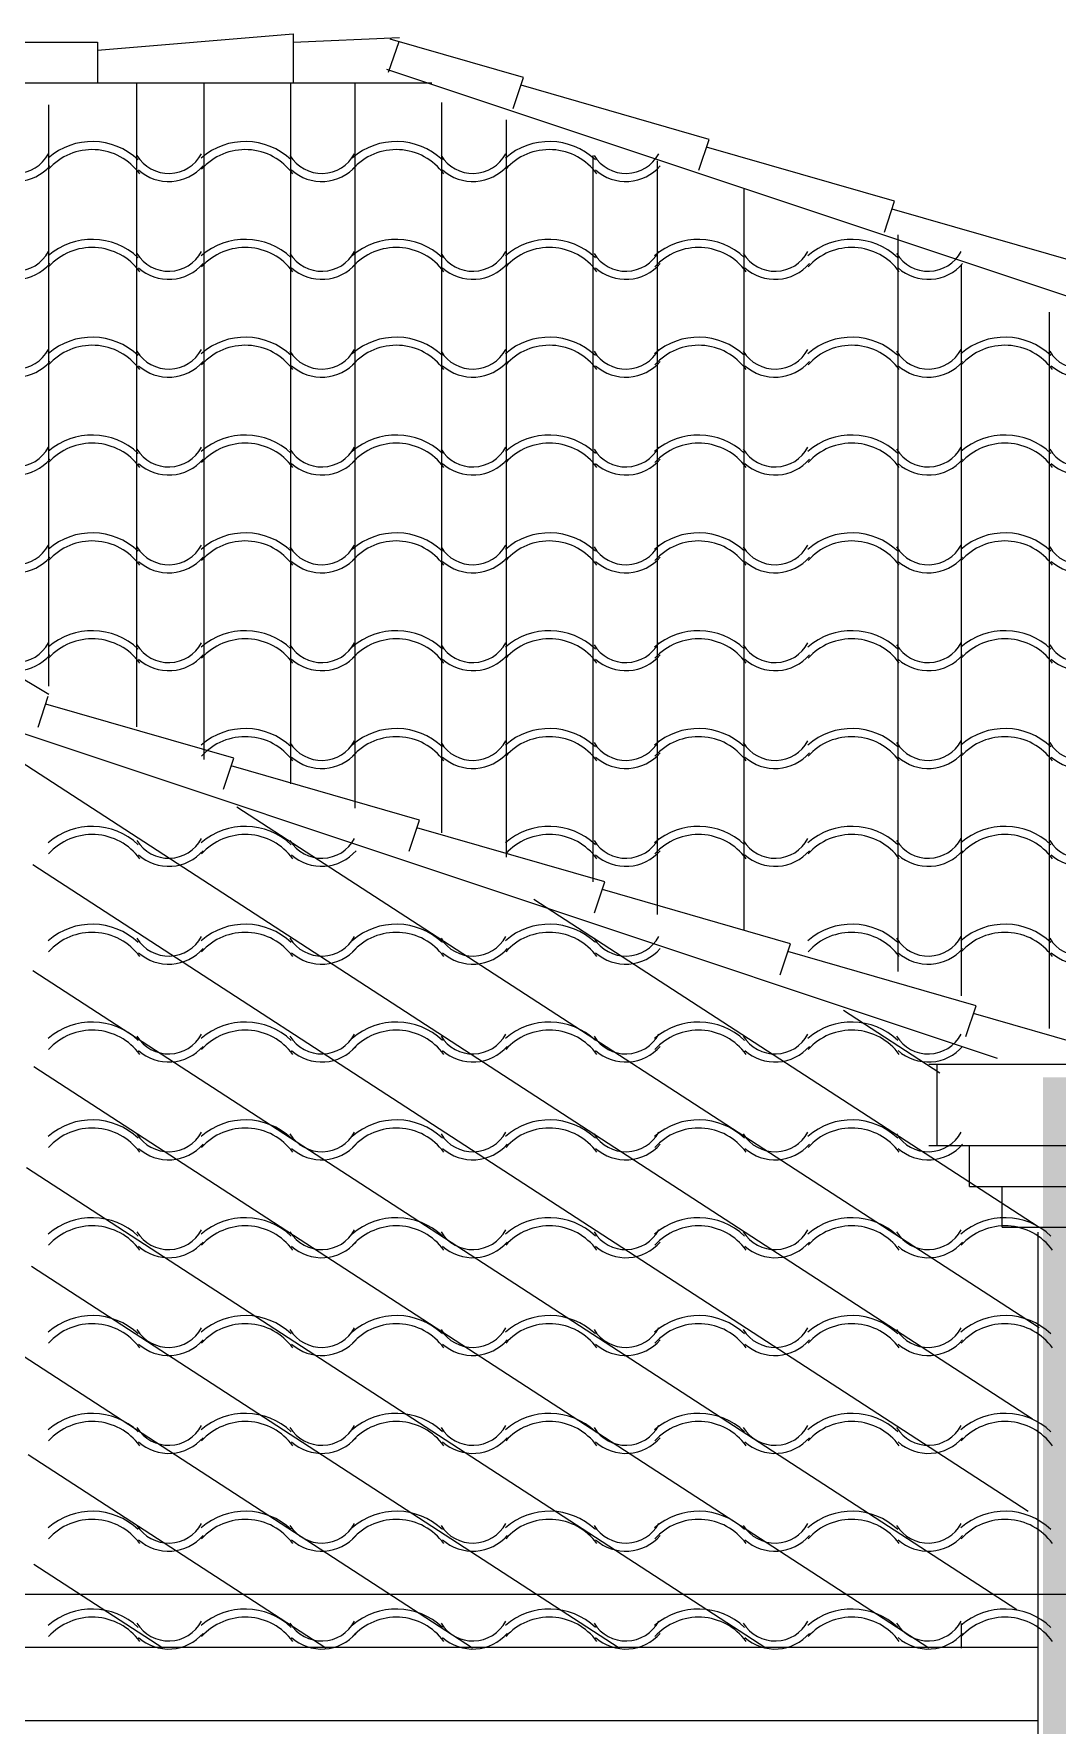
# Model space of a CAD drawing. Extents: x -92740 to -63661, y -15771 to -4391.
# Drawn here: x -84058 to -83991.1, y -13512.2 to -13401.7 of the extents above; entities that cross this region are included whole.
import ezdxf

# ---------------------------------------------------------------- set-up
doc = ezdxf.new("R2010")
doc.units = 0
doc.header["$MEASUREMENT"] = 0
for name, color, linetype in [('ELEVATIONS', 7, 'Continuous'), ('ROOFTILE', 7, 'Continuous'), ('STUCCO', 4, 'Continuous')]:
    doc.layers.add(name, color=color, linetype=linetype)

msp = doc.modelspace()

# ---------------------------------------------------------------- hatches: boundary and pattern name
at = {"layer": 'STUCCO', "linetype": 'Continuous', "ltscale": 12.78}
h = msp.add_hatch(dxfattribs=at)
h.set_pattern_fill('cement', color=9, scale=1.5625, style=0, pattern_type=2)
h.set_pattern_definition([(20, (0, 0), (-2.1376259, 5.8730789), [-6.09375015, 0.15625]), (55, (0, 0), (-5.11970028, 3.58485273), [-6.09375015, 0.15625]), (80, (0, 0), (-6.15504846, 1.0853011), [-6.09375015, 0.15625])])
h.paths.add_polyline_path([(-84074.03, -13517.79), (-84074.03, -13624.82), (-84002.68, -13589.88), (-83882.33, -13589.88), (-83882.33, -13577.43), (-83885.53, -13577.43), (-83885.53, -13575.3), (-83885.53, -13565.72), (-83812.57, -13565.72), (-83812.57, -13575.3), (-83814.17, -13575.3), (-83814.17, -13577.96), (-83816.3, -13577.96), (-83816.3, -13590.74), (-83725.78, -13590.74), (-83725.78, -13515.13), (-83906.29, -13515.13), (-83906.29, -13480.52), (-83906.29, -13469.87), (-83992.03, -13469.87), (-83992.03, -13515.13)], flags=0)

# ---------------------------------------------------------------- linework, layer by layer
at = {"layer": 'ELEVATIONS', "color": 1, "linetype": 'Continuous', "ltscale": 12.78}
for p, q in [((-84053.8, -13402.77), (-84041.02, -13401.71)), ((-84041.02, -13401.71), (-84041.02, -13404.9)), ((-84066.58, -13402.24), (-84053.8, -13402.24)), ((-84053.8, -13402.24), (-84053.8, -13404.9)), ((-84041.02, -13402.24), (-84034.08, -13401.95)), ((-84034.78, -13404.22), (-84034.1, -13402.2)), ((-84025.96, -13404.56), (-84034.68, -13402.05)), ((-83724.2, -13507.6), (-84034.9, -13404.04)), ((-84108.11, -13404.9), (-84031.96, -13404.9)), ((-84026.64, -13406.58), (-84025.96, -13404.56)), ((-84013.84, -13408.6), (-84026.13, -13405.06)), ((-84014.51, -13410.62), (-84013.84, -13408.6)), ((-84001.72, -13412.64), (-84014.01, -13409.11)), ((-84002.39, -13414.66), (-84001.72, -13412.64)), ((-83989.59, -13416.68), (-84001.88, -13413.15)), ((-84059.65, -13443.24), (-84056.99, -13444.84)), ((-84057.69, -13446.99), (-84057.02, -13444.97)), ((-84044.89, -13449.02), (-84057.19, -13445.48)), ((-83994.99, -13468.64), (-84058.73, -13447.39)), ((-84045.57, -13451.04), (-84044.89, -13449.02)), ((-84032.77, -13453.06), (-84045.06, -13449.52)), ((-84033.44, -13455.08), (-84032.77, -13453.06)), ((-84033.44, -13455.08), (-84032.77, -13453.06)), ((-84020.65, -13457.1), (-84032.94, -13453.56)), ((-84020.65, -13457.1), (-84032.94, -13453.56)), ((-84021.32, -13459.12), (-84020.65, -13457.1)), ((-84008.52, -13461.14), (-84020.81, -13457.6)), ((-84009.19, -13463.16), (-84008.52, -13461.14)), ((-83996.4, -13465.18), (-84008.69, -13461.64)), ((-83997.07, -13467.2), (-83996.4, -13465.18)), ((-83984.27, -13469.22), (-83996.57, -13465.69)), ((-83999.48, -13469), (-83901.5, -13469)), ((-83998.95, -13474.32), (-83998.95, -13469)), ((-83999.48, -13474.32), (-83901.5, -13474.32)), ((-83996.82, -13476.99), (-83996.82, -13474.32)), ((-83996.82, -13476.99), (-83902.03, -13476.99)), ((-83994.69, -13479.65), (-83994.69, -13476.99)), ((-83994.69, -13479.65), (-83903.1, -13479.65)), ((-83992.36, -13479.98), (-83992.36, -13589.88)), ((-83992.36, -13507.09), (-84415.9, -13507.09)), ((-83992.36, -13511.88), (-84413.77, -13511.88))]:
    msp.add_line(p, q, dxfattribs=at)
at = {"layer": 'ELEVATIONS', "color": 7, "linetype": 'Continuous', "ltscale": 12.78}
for p, q in [((-83992.71, -13492.18), (-84058.86, -13449.24)), ((-83992.28, -13486.23), (-84044.69, -13452.21)), ((-83992.99, -13498.22), (-84058.04, -13455.99)), ((-83992.33, -13479.63), (-84025.29, -13458.24)), ((-83993.73, -13504.65), (-84058.03, -13462.91)), ((-83998.76, -13469.58), (-84005.07, -13465.49)), ((-83999.48, -13507.14), (-84057.96, -13469.18)), ((-84010.13, -13507.14), (-84058.44, -13475.78)), ((-84019.72, -13507.14), (-84058.12, -13482.21)), ((-84029.3, -13507.14), (-84058.66, -13488.08)), ((-84038.89, -13507.14), (-84058.34, -13494.51)), ((-84049.54, -13507.14), (-84057.96, -13501.67))]:
    msp.add_line(p, q, dxfattribs=at)
at = {"layer": 'ELEVATIONS', "color": 2, "linetype": 'Continuous', "ltscale": 12.78}
msp.add_line((-84497.15, -13503.61), (-83735.36, -13503.61), dxfattribs=at)
at = {"layer": 'ROOFTILE', "color": 7, "linetype": 'Continuous', "ltscale": 12.78}
for p, q in [((-84051.24, -13446.97), (-84051.24, -13404.9)), ((-84046.83, -13449.1), (-84046.83, -13404.9)), ((-84041.17, -13450.7), (-84041.17, -13404.9)), ((-84036.96, -13452.29), (-84036.96, -13404.9)), ((-84031.3, -13453.89), (-84031.3, -13406.2)), ((-84056.99, -13444.31), (-84056.99, -13406.35)), ((-84027.08, -13455.49), (-84027.08, -13407.32)), ((-84021.42, -13457.09), (-84021.42, -13409.66)), ((-84017.21, -13459.22), (-84017.21, -13410)), ((-84011.54, -13460.28), (-84011.54, -13411.82)), ((-84001.48, -13462.94), (-84001.48, -13414.84)), ((-83997.35, -13464.54), (-83997.35, -13416.8)), ((-83991.6, -13466.67), (-83991.6, -13419.89)), ((-83997.35, -13507.14), (-83997.35, -13505.54))]:
    msp.add_line(p, q, dxfattribs=at)
for centre, radius, start, end in [((-84059.16, -13408.38), 2.44, 211.6504, 331.6052), ((-84054.15, -13413.11), 4.37, 46.5154, 131.1465), ((-84054.15, -13413.11), 3.84, 36.0644, 138.0128), ((-84049.15, -13408.38), 2.44, 211.6504, 331.6052), ((-84044.15, -13413.11), 4.37, 46.5154, 131.1465), ((-84044.15, -13413.11), 3.84, 36.0644, 138.0128), ((-84039.15, -13408.38), 2.44, 211.6504, 331.6052), ((-84034.28, -13413.11), 4.37, 46.5154, 131.1465), ((-84034.28, -13413.11), 3.84, 36.0644, 138.0128), ((-84029.28, -13408.38), 2.44, 211.6504, 331.6052), ((-84024.28, -13413.11), 4.37, 46.5154, 131.1465), ((-84024.28, -13413.11), 3.84, 36.0644, 138.0128), ((-84019.28, -13408.38), 2.44, 211.6504, 331.6052), ((-84059.16, -13408.38), 2.97, 228.3381, 319.0707), ((-84049.15, -13408.38), 2.97, 228.3381, 319.0707), ((-84039.15, -13408.38), 2.97, 228.3381, 319.0707), ((-84029.28, -13408.38), 2.97, 228.3381, 319.0707), ((-84019.28, -13408.38), 2.97, 228.3381, 319.0707), ((-84054.15, -13419.5), 4.37, 46.5154, 131.1465), ((-84044.15, -13419.5), 4.37, 46.5154, 131.1465), ((-84034.28, -13419.5), 4.37, 46.5154, 131.1465), ((-84024.28, -13419.5), 4.37, 46.5154, 131.1465), ((-84014.53, -13419.5), 4.37, 46.5154, 131.1465), ((-84004.52, -13419.5), 4.37, 46.5154, 131.1465), ((-84059.16, -13414.77), 2.44, 211.6504, 331.6052), ((-84054.15, -13419.5), 3.84, 36.0644, 138.0128), ((-84049.15, -13414.77), 2.44, 211.6504, 331.6052), ((-84044.15, -13419.5), 3.84, 36.0644, 138.0128), ((-84039.15, -13414.77), 2.44, 211.6504, 331.6052), ((-84034.28, -13419.5), 3.84, 36.0644, 138.0128), ((-84029.28, -13414.77), 2.44, 211.6504, 331.6052), ((-84024.28, -13419.5), 3.84, 36.0644, 138.0128), ((-84019.28, -13414.77), 2.44, 211.6504, 331.6052), ((-84014.53, -13419.5), 3.84, 36.0644, 138.0128), ((-84009.53, -13414.77), 2.44, 211.6504, 331.6052), ((-84004.52, -13419.5), 3.84, 36.0644, 138.0128), ((-83999.52, -13414.77), 2.44, 211.6504, 331.6052), ((-84059.16, -13414.77), 2.97, 228.3381, 319.0707), ((-84049.15, -13414.77), 2.97, 228.3381, 319.0707), ((-84039.15, -13414.77), 2.97, 228.3381, 319.0707), ((-84029.28, -13414.77), 2.97, 228.3381, 319.0707), ((-84019.28, -13414.77), 2.97, 228.3381, 319.0707), ((-84009.53, -13414.77), 2.97, 228.3381, 319.0707), ((-83999.52, -13414.77), 2.97, 228.3381, 319.0707), ((-84054.15, -13425.89), 4.37, 46.5154, 131.1465), ((-84044.15, -13425.89), 4.37, 46.5154, 131.1465), ((-84034.28, -13425.89), 4.37, 46.5154, 131.1465), ((-84024.28, -13425.89), 4.37, 46.5154, 131.1465), ((-84014.53, -13425.89), 4.37, 46.5154, 131.1465), ((-84004.52, -13425.89), 4.37, 46.5154, 131.1465), ((-83994.51, -13425.89), 4.37, 46.5154, 131.1465), ((-84059.16, -13421.16), 2.44, 211.6504, 331.6052), ((-84054.15, -13425.89), 3.84, 36.0644, 138.0128), ((-84049.15, -13421.16), 2.44, 211.6504, 331.6052), ((-84044.15, -13425.89), 3.84, 36.0644, 138.0128), ((-84039.15, -13421.16), 2.44, 211.6504, 331.6052), ((-84034.28, -13425.89), 3.84, 36.0644, 138.0128), ((-84029.28, -13421.16), 2.44, 211.6504, 331.6052), ((-84024.28, -13425.89), 3.84, 36.0644, 138.0128), ((-84019.28, -13421.16), 2.44, 211.6504, 331.6052), ((-84014.53, -13425.89), 3.84, 36.0644, 138.0128), ((-84009.53, -13421.16), 2.44, 211.6504, 331.6052), ((-84004.52, -13425.89), 3.84, 36.0644, 138.0128), ((-83999.52, -13421.16), 2.44, 211.6504, 331.6052), ((-83994.51, -13425.89), 3.84, 36.0644, 138.0128), ((-83989.51, -13421.16), 2.44, 211.6504, 331.6052), ((-84059.16, -13421.16), 2.97, 228.3381, 319.0707), ((-84049.15, -13421.16), 2.97, 228.3381, 319.0707), ((-84039.15, -13421.16), 2.97, 228.3381, 319.0707), ((-84029.28, -13421.16), 2.97, 228.3381, 319.0707), ((-84019.28, -13421.16), 2.97, 228.3381, 319.0707), ((-84009.53, -13421.16), 2.97, 228.3381, 319.0707), ((-83999.52, -13421.16), 2.97, 228.3381, 319.0707), ((-83989.51, -13421.16), 2.97, 228.3381, 319.0707), ((-84054.15, -13432.28), 4.37, 46.5154, 131.1465), ((-84044.15, -13432.28), 4.37, 46.5154, 131.1465), ((-84034.28, -13432.28), 4.37, 46.5154, 131.1465), ((-84024.28, -13432.28), 4.37, 46.5154, 131.1465), ((-84014.53, -13432.28), 4.37, 46.5154, 131.1465), ((-84004.52, -13432.28), 4.37, 46.5154, 131.1465), ((-83994.51, -13432.28), 4.37, 46.5154, 131.1465), ((-84059.16, -13427.55), 2.44, 211.6504, 331.6052), ((-84054.15, -13432.28), 3.84, 36.0644, 138.0128), ((-84049.15, -13427.55), 2.44, 211.6504, 331.6052), ((-84044.15, -13432.28), 3.84, 36.0644, 138.0128), ((-84039.15, -13427.55), 2.44, 211.6504, 331.6052), ((-84034.28, -13432.28), 3.84, 36.0644, 138.0128), ((-84029.28, -13427.55), 2.44, 211.6504, 331.6052), ((-84024.28, -13432.28), 3.84, 36.0644, 138.0128), ((-84019.28, -13427.55), 2.44, 211.6504, 331.6052), ((-84014.53, -13432.28), 3.84, 36.0644, 138.0128), ((-84009.53, -13427.55), 2.44, 211.6504, 331.6052), ((-84004.52, -13432.28), 3.84, 36.0644, 138.0128), ((-83999.52, -13427.55), 2.44, 211.6504, 331.6052), ((-83994.51, -13432.28), 3.84, 36.0644, 138.0128), ((-83989.51, -13427.55), 2.44, 211.6504, 331.6052), ((-84059.16, -13427.55), 2.97, 228.3381, 319.0707), ((-84049.15, -13427.55), 2.97, 228.3381, 319.0707), ((-84039.15, -13427.55), 2.97, 228.3381, 319.0707), ((-84029.28, -13427.55), 2.97, 228.3381, 319.0707), ((-84019.28, -13427.55), 2.97, 228.3381, 319.0707), ((-84009.53, -13427.55), 2.97, 228.3381, 319.0707), ((-83999.52, -13427.55), 2.97, 228.3381, 319.0707), ((-83989.51, -13427.55), 2.97, 228.3381, 319.0707), ((-84054.15, -13438.67), 4.37, 46.5154, 131.1465), ((-84054.15, -13438.67), 3.84, 36.0644, 138.0128), ((-84044.15, -13438.67), 4.37, 46.5154, 131.1465), ((-84044.15, -13438.67), 3.84, 36.0644, 138.0128), ((-84034.28, -13438.67), 4.37, 46.5154, 131.1465), ((-84034.28, -13438.67), 3.84, 36.0644, 138.0128), ((-84024.28, -13438.67), 4.37, 46.5154, 131.1465), ((-84024.28, -13438.67), 3.84, 36.0644, 138.0128), ((-84014.53, -13438.67), 4.37, 46.5154, 131.1465), ((-84014.53, -13438.67), 3.84, 36.0644, 138.0128), ((-84004.52, -13438.67), 4.37, 46.5154, 131.1465), ((-84004.52, -13438.67), 3.84, 36.0644, 138.0128), ((-83994.51, -13438.67), 4.37, 46.5154, 131.1465), ((-83994.51, -13438.67), 3.84, 36.0644, 138.0128), ((-84059.16, -13433.94), 2.44, 211.6504, 331.6052), ((-84059.16, -13433.94), 2.97, 228.3381, 319.0707), ((-84049.15, -13433.94), 2.44, 211.6504, 331.6052), ((-84049.15, -13433.94), 2.97, 228.3381, 319.0707), ((-84039.15, -13433.94), 2.44, 211.6504, 331.6052), ((-84039.15, -13433.94), 2.97, 228.3381, 319.0707), ((-84029.28, -13433.94), 2.44, 211.6504, 331.6052), ((-84029.28, -13433.94), 2.97, 228.3381, 319.0707), ((-84019.28, -13433.94), 2.44, 211.6504, 331.6052), ((-84019.28, -13433.94), 2.97, 228.3381, 319.0707), ((-84009.53, -13433.94), 2.44, 211.6504, 331.6052), ((-84009.53, -13433.94), 2.97, 228.3381, 319.0707), ((-83999.52, -13433.94), 2.44, 211.6504, 331.6052), ((-83999.52, -13433.94), 2.97, 228.3381, 319.0707), ((-83989.51, -13433.94), 2.44, 211.6504, 331.6052), ((-83989.51, -13433.94), 2.97, 228.3381, 319.0707), ((-84059.16, -13440.33), 2.44, 211.6504, 331.6052), ((-84054.15, -13445.06), 4.37, 46.5154, 131.1465), ((-84054.15, -13445.06), 3.84, 36.0644, 138.0128), ((-84049.15, -13440.33), 2.44, 211.6504, 331.6052), ((-84044.15, -13445.06), 4.37, 46.5154, 131.1465), ((-84044.15, -13445.06), 3.84, 36.0644, 138.0128), ((-84039.15, -13440.33), 2.44, 211.6504, 331.6052), ((-84034.28, -13445.06), 4.37, 46.5154, 131.1465), ((-84034.28, -13445.06), 3.84, 36.0644, 138.0128), ((-84029.28, -13440.33), 2.44, 211.6504, 331.6052), ((-84024.28, -13445.06), 4.37, 46.5154, 131.1465), ((-84024.28, -13445.06), 3.84, 36.0644, 138.0128), ((-84019.28, -13440.33), 2.44, 211.6504, 331.6052), ((-84014.53, -13445.06), 4.37, 46.5154, 131.1465), ((-84014.53, -13445.06), 3.84, 36.0644, 138.0128), ((-84009.53, -13440.33), 2.44, 211.6504, 331.6052), ((-84004.52, -13445.06), 4.37, 46.5154, 131.1465), ((-84004.52, -13445.06), 3.84, 36.0644, 138.0128), ((-83999.52, -13440.33), 2.44, 211.6504, 331.6052), ((-83994.51, -13445.06), 4.37, 46.5154, 131.1465), ((-83994.51, -13445.06), 3.84, 36.0644, 138.0128), ((-83989.51, -13440.33), 2.44, 211.6504, 331.6052), ((-84059.16, -13440.33), 2.97, 228.3381, 319.0707), ((-84049.15, -13440.33), 2.97, 228.3381, 319.0707), ((-84039.15, -13440.33), 2.97, 228.3381, 319.0707), ((-84029.28, -13440.33), 2.97, 228.3381, 319.0707), ((-84019.28, -13440.33), 2.97, 228.3381, 319.0707), ((-84009.53, -13440.33), 2.97, 228.3381, 319.0707), ((-83999.52, -13440.33), 2.97, 228.3381, 319.0707), ((-83989.51, -13440.33), 2.97, 228.3381, 319.0707), ((-84044.15, -13451.45), 4.37, 46.5154, 131.1465), ((-84034.28, -13451.45), 4.37, 46.5154, 131.1465), ((-84024.28, -13451.45), 4.37, 46.5154, 131.1465), ((-84014.53, -13451.45), 4.37, 46.5154, 131.1465), ((-84004.52, -13451.45), 4.37, 46.5154, 131.1465), ((-83994.51, -13451.45), 4.37, 46.5154, 131.1465), ((-84044.15, -13451.45), 3.84, 36.0644, 138.0128), ((-84039.15, -13446.72), 2.44, 211.6504, 331.6052), ((-84034.28, -13451.45), 3.84, 36.0644, 138.0128), ((-84029.28, -13446.72), 2.44, 211.6504, 331.6052), ((-84024.28, -13451.45), 3.84, 36.0644, 138.0128), ((-84019.28, -13446.72), 2.44, 211.6504, 331.6052), ((-84014.53, -13451.45), 3.84, 36.0644, 138.0128), ((-84009.53, -13446.72), 2.44, 211.6504, 331.6052), ((-84004.52, -13451.45), 3.84, 36.0644, 138.0128), ((-83999.52, -13446.72), 2.44, 211.6504, 331.6052), ((-83994.51, -13451.45), 3.84, 36.0644, 138.0128), ((-83989.51, -13446.72), 2.44, 211.6504, 331.6052), ((-84039.15, -13446.72), 2.97, 228.3381, 319.0707), ((-84029.28, -13446.72), 2.97, 228.3381, 319.0707), ((-84019.28, -13446.72), 2.97, 228.3381, 319.0707), ((-84009.53, -13446.72), 2.97, 228.3381, 319.0707), ((-83999.52, -13446.72), 2.97, 228.3381, 319.0707), ((-83989.51, -13446.72), 2.97, 228.3381, 319.0707), ((-84054.15, -13457.84), 4.37, 46.5154, 131.1465), ((-84044.15, -13457.84), 4.37, 46.5154, 131.1465), ((-84024.28, -13457.84), 4.37, 46.5154, 131.1465), ((-84014.53, -13457.84), 4.37, 46.5154, 131.1465), ((-84004.52, -13457.84), 4.37, 46.5154, 131.1465), ((-83994.51, -13457.84), 4.37, 46.5154, 131.1465), ((-84054.15, -13457.84), 3.84, 36.0644, 138.0128), ((-84049.15, -13453.11), 2.44, 211.6504, 331.6052), ((-84044.15, -13457.84), 3.84, 36.0644, 138.0128), ((-84039.15, -13453.11), 2.44, 211.6504, 331.6052), ((-84024.28, -13457.84), 3.84, 36.0644, 138.0128), ((-84019.28, -13453.11), 2.44, 211.6504, 331.6052), ((-84014.53, -13457.84), 3.84, 36.0644, 138.0128), ((-84009.53, -13453.11), 2.44, 211.6504, 331.6052), ((-84004.52, -13457.84), 3.84, 36.0644, 138.0128), ((-83999.52, -13453.11), 2.44, 211.6504, 331.6052), ((-83994.51, -13457.84), 3.84, 36.0644, 138.0128), ((-83989.51, -13453.11), 2.44, 211.6504, 331.6052), ((-84049.15, -13453.11), 2.97, 228.3381, 319.0707), ((-84039.15, -13453.11), 2.97, 228.3381, 319.0707), ((-84019.28, -13453.11), 2.97, 228.3381, 319.0707), ((-84009.53, -13453.11), 2.97, 228.3381, 319.0707), ((-83999.52, -13453.11), 2.97, 228.3381, 319.0707), ((-83989.51, -13453.11), 2.97, 228.3381, 319.0707), ((-84054.15, -13464.23), 4.37, 46.5154, 131.1465), ((-84054.15, -13464.23), 3.84, 36.0644, 138.0128), ((-84044.15, -13464.23), 4.37, 46.5154, 131.1465), ((-84044.15, -13464.23), 3.84, 36.0644, 138.0128), ((-84034.28, -13464.23), 4.37, 46.5154, 131.1465), ((-84034.28, -13464.23), 3.84, 36.0644, 138.0128), ((-84024.28, -13464.23), 4.37, 46.5154, 131.1465), ((-84024.28, -13464.23), 3.84, 36.0644, 138.0128), ((-84004.52, -13464.23), 4.37, 46.5154, 131.1465), ((-84004.52, -13464.23), 3.84, 36.0644, 138.0128), ((-83994.51, -13464.23), 4.37, 46.5154, 131.1465), ((-83994.51, -13464.23), 3.84, 36.0644, 138.0128), ((-84049.15, -13459.5), 2.44, 211.6504, 331.6052), ((-84049.15, -13459.5), 2.97, 228.3381, 319.0707), ((-84039.15, -13459.5), 2.44, 211.6504, 331.6052), ((-84039.15, -13459.5), 2.97, 228.3381, 319.0707), ((-84029.28, -13459.5), 2.44, 211.6504, 331.6052), ((-84029.28, -13459.5), 2.97, 228.3381, 319.0707), ((-84019.28, -13459.5), 2.44, 211.6504, 331.6052), ((-84019.28, -13459.5), 2.97, 228.3381, 319.0707), ((-83999.52, -13459.5), 2.44, 211.6504, 331.6052), ((-83999.52, -13459.5), 2.97, 228.3381, 319.0707), ((-83989.51, -13459.5), 2.44, 211.6504, 331.6052), ((-83989.51, -13459.5), 2.97, 228.3381, 319.0707), ((-84054.15, -13470.62), 4.37, 46.5154, 131.1465), ((-84054.15, -13470.62), 3.84, 36.0644, 138.0128), ((-84049.15, -13465.89), 2.44, 211.6504, 331.6052), ((-84044.15, -13470.62), 4.37, 46.5154, 131.1465), ((-84044.15, -13470.62), 3.84, 36.0644, 138.0128), ((-84039.15, -13465.89), 2.44, 211.6504, 331.6052), ((-84034.28, -13470.62), 4.37, 46.5154, 131.1465), ((-84034.28, -13470.62), 3.84, 36.0644, 138.0128), ((-84029.28, -13465.89), 2.44, 211.6504, 331.6052), ((-84024.28, -13470.62), 4.37, 46.5154, 131.1465), ((-84024.28, -13470.62), 3.84, 36.0644, 138.0128), ((-84019.28, -13465.89), 2.44, 211.6504, 331.6052), ((-84014.53, -13470.62), 4.37, 46.5154, 131.1465), ((-84014.53, -13470.62), 3.84, 36.0644, 138.0128), ((-84009.53, -13465.89), 2.44, 211.6504, 331.6052), ((-84004.52, -13470.62), 4.37, 46.5154, 131.1465), ((-84004.52, -13470.62), 3.84, 36.0644, 138.0128), ((-83999.52, -13465.89), 2.44, 211.6504, 331.6052), ((-84049.15, -13465.89), 2.97, 228.3381, 319.0707), ((-84039.15, -13465.89), 2.97, 228.3381, 319.0707), ((-84029.28, -13465.89), 2.97, 228.3381, 319.0707), ((-84019.28, -13465.89), 2.97, 228.3381, 319.0707), ((-84009.53, -13465.89), 2.97, 228.3381, 319.0707), ((-83999.52, -13465.89), 2.97, 228.3381, 319.0707), ((-84054.15, -13477.01), 4.37, 46.5154, 131.1465), ((-84054.15, -13477.01), 3.84, 36.0644, 138.0128), ((-84049.15, -13472.28), 2.44, 211.6504, 331.6052), ((-84044.15, -13477.01), 4.37, 46.5154, 131.1465), ((-84044.15, -13477.01), 3.84, 36.0644, 138.0128), ((-84039.15, -13472.28), 2.44, 211.6504, 331.6052), ((-84034.28, -13477.01), 4.37, 46.5154, 131.1465), ((-84034.28, -13477.01), 3.84, 36.0644, 138.0128), ((-84029.28, -13472.28), 2.44, 211.6504, 331.6052), ((-84024.28, -13477.01), 4.37, 46.5154, 131.1465), ((-84024.28, -13477.01), 3.84, 36.0644, 138.0128), ((-84019.28, -13472.28), 2.44, 211.6504, 331.6052), ((-84014.53, -13477.01), 4.37, 46.5154, 131.1465), ((-84014.53, -13477.01), 3.84, 36.0644, 138.0128), ((-84009.53, -13472.28), 2.44, 211.6504, 331.6052), ((-84004.52, -13477.01), 4.37, 46.5154, 131.1465), ((-84004.52, -13477.01), 3.84, 36.0644, 138.0128), ((-83999.52, -13472.28), 2.44, 211.6504, 331.6052), ((-84049.15, -13472.28), 2.97, 228.3381, 319.0707), ((-84039.15, -13472.28), 2.97, 228.3381, 319.0707), ((-84029.28, -13472.28), 2.97, 228.3381, 319.0707), ((-84019.28, -13472.28), 2.97, 228.3381, 319.0707), ((-84009.53, -13472.28), 2.97, 228.3381, 319.0707), ((-83999.52, -13472.28), 2.97, 228.3381, 319.0707), ((-84054.15, -13483.4), 4.37, 46.5154, 131.1465), ((-84044.15, -13483.4), 4.37, 46.5154, 131.1465), ((-84034.28, -13483.4), 4.37, 46.5154, 131.1465), ((-84024.28, -13483.4), 4.37, 46.5154, 131.1465), ((-84014.53, -13483.4), 4.37, 46.5154, 131.1465), ((-84004.52, -13483.4), 4.37, 46.5154, 131.1465), ((-83994.51, -13483.4), 4.37, 46.5154, 131.1465), ((-84054.15, -13483.4), 3.84, 36.0644, 138.0128), ((-84049.15, -13478.67), 2.44, 211.6504, 331.6052), ((-84044.15, -13483.4), 3.84, 36.0644, 138.0128), ((-84039.15, -13478.67), 2.44, 211.6504, 331.6052), ((-84034.28, -13483.4), 3.84, 36.0644, 138.0128), ((-84029.28, -13478.67), 2.44, 211.6504, 331.6052), ((-84024.28, -13483.4), 3.84, 36.0644, 138.0128), ((-84019.28, -13478.67), 2.44, 211.6504, 331.6052), ((-84014.53, -13483.4), 3.84, 36.0644, 138.0128), ((-84009.53, -13478.67), 2.44, 211.6504, 331.6052), ((-84004.52, -13483.4), 3.84, 36.0644, 138.0128), ((-83999.52, -13478.67), 2.44, 211.6504, 331.6052), ((-83994.51, -13483.4), 3.84, 36.0644, 138.0128), ((-84049.15, -13478.67), 2.97, 228.3381, 319.0707), ((-84039.15, -13478.67), 2.97, 228.3381, 319.0707), ((-84029.28, -13478.67), 2.97, 228.3381, 319.0707), ((-84019.28, -13478.67), 2.97, 228.3381, 319.0707), ((-84009.53, -13478.67), 2.97, 228.3381, 319.0707), ((-83999.52, -13478.67), 2.97, 228.3381, 319.0707), ((-84054.15, -13489.79), 4.37, 46.5154, 131.1465), ((-84044.15, -13489.79), 4.37, 46.5154, 131.1465), ((-84034.28, -13489.79), 4.37, 46.5154, 131.1465), ((-84024.28, -13489.79), 4.37, 46.5154, 131.1465), ((-84014.53, -13489.79), 4.37, 46.5154, 131.1465), ((-84004.52, -13489.79), 4.37, 46.5154, 131.1465), ((-83994.51, -13489.79), 4.37, 46.5154, 131.1465), ((-84054.15, -13489.79), 3.84, 36.0644, 138.0128), ((-84049.15, -13485.06), 2.44, 211.6504, 331.6052), ((-84044.15, -13489.79), 3.84, 36.0644, 138.0128), ((-84039.15, -13485.06), 2.44, 211.6504, 331.6052), ((-84034.28, -13489.79), 3.84, 36.0644, 138.0128), ((-84029.28, -13485.06), 2.44, 211.6504, 331.6052), ((-84024.28, -13489.79), 3.84, 36.0644, 138.0128), ((-84019.28, -13485.06), 2.44, 211.6504, 331.6052), ((-84014.53, -13489.79), 3.84, 36.0644, 138.0128), ((-84009.53, -13485.06), 2.44, 211.6504, 331.6052), ((-84004.52, -13489.79), 3.84, 36.0644, 138.0128), ((-83999.52, -13485.06), 2.44, 211.6504, 331.6052), ((-83994.51, -13489.79), 3.84, 36.0644, 138.0128), ((-84049.15, -13485.06), 2.97, 228.3381, 319.0707), ((-84039.15, -13485.06), 2.97, 228.3381, 319.0707), ((-84029.28, -13485.06), 2.97, 228.3381, 319.0707), ((-84019.28, -13485.06), 2.97, 228.3381, 319.0707), ((-84009.53, -13485.06), 2.97, 228.3381, 319.0707), ((-83999.52, -13485.06), 2.97, 228.3381, 319.0707), ((-84054.15, -13496.18), 4.37, 46.5154, 131.1465), ((-84054.15, -13496.18), 3.84, 36.0644, 138.0128), ((-84044.15, -13496.18), 4.37, 46.5154, 131.1465), ((-84044.15, -13496.18), 3.84, 36.0644, 138.0128), ((-84034.28, -13496.18), 4.37, 46.5154, 131.1465), ((-84034.28, -13496.18), 3.84, 36.0644, 138.0128), ((-84024.28, -13496.18), 4.37, 46.5154, 131.1465), ((-84024.28, -13496.18), 3.84, 36.0644, 138.0128), ((-84014.53, -13496.18), 4.37, 46.5154, 131.1465), ((-84014.53, -13496.18), 3.84, 36.0644, 138.0128), ((-84004.52, -13496.18), 4.37, 46.5154, 131.1465), ((-84004.52, -13496.18), 3.84, 36.0644, 138.0128), ((-83994.51, -13496.18), 4.37, 46.5154, 131.1465), ((-83994.51, -13496.18), 3.84, 36.0644, 138.0128), ((-84049.15, -13491.45), 2.44, 211.6504, 331.6052), ((-84049.15, -13491.45), 2.97, 228.3381, 319.0707), ((-84039.15, -13491.45), 2.44, 211.6504, 331.6052), ((-84039.15, -13491.45), 2.97, 228.3381, 319.0707), ((-84029.28, -13491.45), 2.44, 211.6504, 331.6052), ((-84029.28, -13491.45), 2.97, 228.3381, 319.0707), ((-84019.28, -13491.45), 2.44, 211.6504, 331.6052), ((-84019.28, -13491.45), 2.97, 228.3381, 319.0707), ((-84009.53, -13491.45), 2.44, 211.6504, 331.6052), ((-84009.53, -13491.45), 2.97, 228.3381, 319.0707), ((-83999.52, -13491.45), 2.44, 211.6504, 331.6052), ((-83999.52, -13491.45), 2.97, 228.3381, 319.0707), ((-84054.15, -13502.57), 4.37, 46.5154, 131.1465), ((-84054.15, -13502.57), 3.84, 36.0644, 138.0128), ((-84049.15, -13497.84), 2.44, 211.6504, 331.6052), ((-84044.15, -13502.57), 4.37, 46.5154, 131.1465), ((-84044.15, -13502.57), 3.84, 36.0644, 138.0128), ((-84039.15, -13497.84), 2.44, 211.6504, 331.6052), ((-84034.28, -13502.57), 4.37, 46.5154, 131.1465), ((-84034.28, -13502.57), 3.84, 36.0644, 138.0128), ((-84029.28, -13497.84), 2.44, 211.6504, 331.6052), ((-84024.28, -13502.57), 4.37, 46.5154, 131.1465), ((-84024.28, -13502.57), 3.84, 36.0644, 138.0128), ((-84019.28, -13497.84), 2.44, 211.6504, 331.6052), ((-84014.53, -13502.57), 4.37, 46.5154, 131.1465), ((-84014.53, -13502.57), 3.84, 36.0644, 138.0128), ((-84009.53, -13497.84), 2.44, 211.6504, 331.6052), ((-84004.52, -13502.57), 4.37, 46.5154, 131.1465), ((-84004.52, -13502.57), 3.84, 36.0644, 138.0128), ((-83999.52, -13497.84), 2.44, 211.6504, 331.6052), ((-83994.51, -13502.57), 4.37, 46.5154, 131.1465), ((-83994.51, -13502.57), 3.84, 36.0644, 138.0128), ((-84049.15, -13497.84), 2.97, 228.3381, 319.0707), ((-84039.15, -13497.84), 2.97, 228.3381, 319.0707), ((-84029.28, -13497.84), 2.97, 228.3381, 319.0707), ((-84019.28, -13497.84), 2.97, 228.3381, 319.0707), ((-84009.53, -13497.84), 2.97, 228.3381, 319.0707), ((-83999.52, -13497.84), 2.97, 228.3381, 319.0707), ((-84054.15, -13508.96), 4.37, 46.5154, 131.1465), ((-84044.15, -13508.96), 4.37, 46.5154, 131.1465), ((-84034.28, -13508.96), 4.37, 46.5154, 131.1465), ((-84024.28, -13508.96), 4.37, 46.5154, 131.1465), ((-84014.53, -13508.96), 4.37, 46.5154, 131.1465), ((-84004.52, -13508.96), 4.37, 46.5154, 131.1465), ((-83994.51, -13508.96), 4.37, 46.5154, 131.1465), ((-84054.15, -13508.96), 3.84, 36.0644, 138.0128), ((-84049.15, -13504.23), 2.44, 211.6504, 331.6052), ((-84044.15, -13508.96), 3.84, 36.0644, 138.0128), ((-84039.15, -13504.23), 2.44, 211.6504, 331.6052), ((-84034.28, -13508.96), 3.84, 36.0644, 138.0128), ((-84029.28, -13504.23), 2.44, 211.6504, 331.6052), ((-84024.28, -13508.96), 3.84, 36.0644, 138.0128), ((-84019.28, -13504.23), 2.44, 211.6504, 331.6052), ((-84014.53, -13508.96), 3.84, 36.0644, 138.0128), ((-84009.53, -13504.23), 2.44, 211.6504, 331.6052), ((-84004.52, -13508.96), 3.84, 36.0644, 138.0128), ((-83999.52, -13504.23), 2.44, 211.6504, 331.6052), ((-83994.51, -13508.96), 3.84, 36.0644, 138.0128), ((-84049.15, -13504.23), 2.97, 228.3381, 319.0707), ((-84039.15, -13504.23), 2.97, 228.3381, 319.0707), ((-84029.28, -13504.23), 2.97, 228.3381, 319.0707), ((-84019.28, -13504.23), 2.97, 228.3381, 319.0707), ((-84009.53, -13504.23), 2.97, 228.3381, 319.0707), ((-83999.52, -13504.23), 2.97, 228.3381, 319.0707)]:
    msp.add_arc(centre, radius, start, end, dxfattribs=at)

doc.saveas('drawing.dxf')
